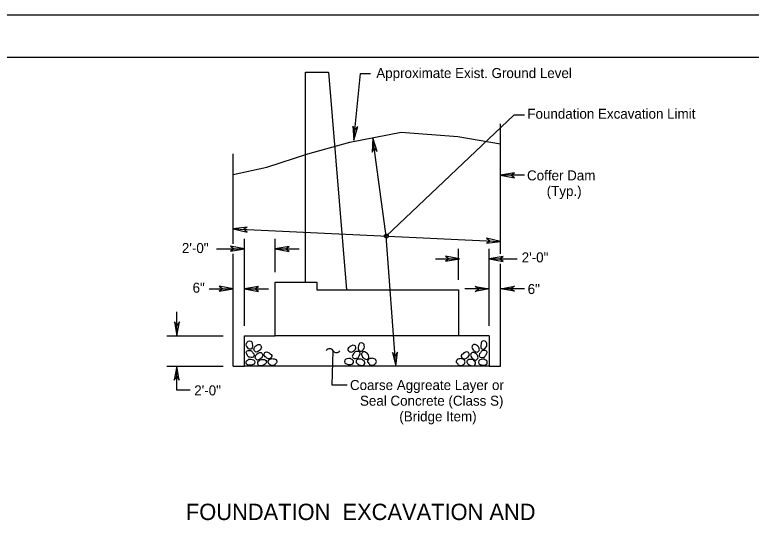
# Model space of a CAD drawing. Extents: x 499999.87 to 500002.82, y 499999.95 to 500001.79.
# Drawn here: x 500000.837 to 500001.562, y 500001.294 to 500001.792 of the extents above; entities that cross this region are included whole.
import ezdxf

# ---------------------------------------------------------------- set-up
doc = ezdxf.new("R2010")
doc.units = 0
doc.layers.add('1', color=7, linetype='Continuous')
doc.layers.add('2', color=7, linetype='Continuous')

msp = doc.modelspace()

# ---------------------------------------------------------------- linework, layer by layer
at = {"layer": '1'}
for p, q in [((499999.86647, 500001.79167), (500002.8248, 500001.79167)), ((500000.03314, 500001.75), (500002.78314, 500001.75))]:
    msp.add_line(p, q, dxfattribs=at)
for points in [[(500001.17093, 500001.66831), (500001.17487, 500001.68176), (500001.17192, 500001.67848), (500001.16995, 500001.68209)], [(500001.18963, 500001.6706), (500001.18898, 500001.6565), (500001.19094, 500001.66043), (500001.1939, 500001.65715)], [(500001.31496, 500001.63386), (500001.32874, 500001.63123), (500001.32513, 500001.63386), (500001.32874, 500001.63615)], [(500001.05217, 500001.58104), (500001.06594, 500001.57776), (500001.06234, 500001.58071), (500001.06594, 500001.58268)], [(500001.31496, 500001.56857), (500001.30118, 500001.57185), (500001.30479, 500001.5689), (500001.30118, 500001.56693)], [(500001.06332, 500001.56135), (500001.04954, 500001.56398), (500001.05315, 500001.56135), (500001.04954, 500001.55906)], [(500001.0935, 500001.56135), (500001.10728, 500001.55873), (500001.10367, 500001.56135), (500001.10728, 500001.56365)], [(500001.27493, 500001.55151), (500001.26115, 500001.55413), (500001.26476, 500001.55151), (500001.26115, 500001.54921)], [(500001.30381, 500001.55151), (500001.31759, 500001.54888), (500001.31398, 500001.55151), (500001.31759, 500001.55381)], [(500001.05217, 500001.52198), (500001.03839, 500001.52461), (500001.04199, 500001.52198), (500001.03839, 500001.51969)], [(500001.06332, 500001.52198), (500001.0771, 500001.51936), (500001.07349, 500001.52198), (500001.0771, 500001.52428)], [(500001.30381, 500001.52198), (500001.29003, 500001.51936), (500001.29364, 500001.52198), (500001.29003, 500001.52428)], [(500001.31496, 500001.52198), (500001.32874, 500001.52461), (500001.32513, 500001.52198), (500001.32874, 500001.51969)], [(500000.99672, 500001.47572), (500000.99934, 500001.4895), (500000.99672, 500001.48589), (500000.99442, 500001.4895)], [(500001.21227, 500001.44587), (500001.21391, 500001.45965), (500001.21161, 500001.45604), (500001.20899, 500001.45932)], [(500000.99672, 500001.44587), (500000.99409, 500001.43209), (500000.99672, 500001.4357), (500000.99902, 500001.43209)]]:
    msp.add_lwpolyline(points, close=True, dxfattribs=at)
at = {"layer": '2'}
for p, q in [((500001.12336, 500001.73524), (500001.146, 500001.73524)), ((500001.12336, 500001.52854), (500001.12336, 500001.73524)), ((500001.146, 500001.73524), (500001.16371, 500001.521)), ((500001.17093, 500001.66831), (500001.17749, 500001.73392)), ((500001.17749, 500001.73392), (500001.18734, 500001.73392)), ((500001.20276, 500001.57382), (500001.32841, 500001.69324)), ((500001.32841, 500001.69324), (500001.33858, 500001.69324)), ((500001.31496, 500001.55643), (500001.31496, 500001.68438)), ((500001.20276, 500001.57382), (500001.18963, 500001.6706)), ((500001.05217, 500001.56627), (500001.05217, 500001.65486)), ((500001.33858, 500001.63386), (500001.31496, 500001.63386)), ((500001.05217, 500001.58104), (500001.31496, 500001.56857)), ((500001.06332, 500001.48556), (500001.06332, 500001.57119)), ((500001.0935, 500001.53839), (500001.0935, 500001.57119)), ((500001.21227, 500001.44587), (500001.20276, 500001.57382)), ((500001.03576, 500001.56135), (500001.06332, 500001.56135)), ((500001.05217, 500001.44587), (500001.05217, 500001.55643)), ((500001.0935, 500001.56135), (500001.11713, 500001.56135)), ((500001.27395, 500001.53084), (500001.27395, 500001.56135)), ((500001.30381, 500001.48556), (500001.30381, 500001.56135)), ((500001.25131, 500001.55151), (500001.27395, 500001.55151)), ((500001.30381, 500001.55151), (500001.33136, 500001.55151)), ((500001.31496, 500001.44587), (500001.31496, 500001.54659)), ((500001.0935, 500001.47572), (500001.0935, 500001.52854)), ((500001.0935, 500001.52854), (500001.13451, 500001.52854)), ((500001.13451, 500001.52854), (500001.13451, 500001.521)), ((500001.02854, 500001.52198), (500001.05217, 500001.52198)), ((500001.06332, 500001.52198), (500001.08694, 500001.52198)), ((500001.13451, 500001.521), (500001.16076, 500001.521)), ((500001.16076, 500001.521), (500001.27395, 500001.521)), ((500001.27395, 500001.521), (500001.27395, 500001.47572)), ((500001.30381, 500001.52198), (500001.28018, 500001.52198)), ((500001.33858, 500001.52198), (500001.31496, 500001.52198)), ((500000.99672, 500001.47572), (500000.99672, 500001.49934)), ((500000.98688, 500001.47572), (500001.04232, 500001.47572)), ((500001.06332, 500001.44587), (500001.06332, 500001.47572)), ((500001.06332, 500001.47572), (500001.0935, 500001.47572)), ((500001.27395, 500001.47572), (500001.0935, 500001.47572)), ((500001.30381, 500001.47572), (500001.27395, 500001.47572)), ((500001.30381, 500001.47572), (500001.30381, 500001.44587)), ((500000.98688, 500001.44587), (500001.04232, 500001.44587)), ((500000.99672, 500001.42224), (500000.99672, 500001.44587)), ((500001.05217, 500001.44587), (500001.06332, 500001.44587)), ((500001.30381, 500001.44587), (500001.06332, 500001.44587)), ((500001.30381, 500001.44587), (500001.31496, 500001.44587)), ((500001.00984, 500001.42224), (500000.99672, 500001.42224))]:
    msp.add_line(p, q, dxfattribs=at)
for points in [[(500001.05217, 500001.63451), (500001.0853, 500001.64173), (500001.12566, 500001.65486), (500001.16699, 500001.66634), (500001.21752, 500001.67618), (500001.27297, 500001.67192), (500001.31496, 500001.6647)], [(500001.15026, 500001.46096), (500001.14928, 500001.42749), (500001.16437, 500001.42749)]]:
    msp.add_lwpolyline(points, dxfattribs=at)
msp.add_circle((500001.20282, 500001.57382), 0.00191, dxfattribs=at)
for centre, radius, start, end in [((500001.14685, 500001.45877), 0.00411, 32.19099, 142.4568), ((500001.15379, 500001.46336), 0.00421, 214.77661, 321.1458)]:
    msp.add_arc(centre, radius, start, end, dxfattribs=at)
for points in [[(500001.06594, 500001.4649), (500001.06726, 500001.46293), (500001.07021, 500001.46293), (500001.07119, 500001.4649), (500001.07087, 500001.46785), (500001.06955, 500001.47047), (500001.06693, 500001.47047), (500001.06529, 500001.46818), (500001.06529, 500001.46555), (500001.06594, 500001.4649)], [(500001.18045, 500001.46293), (500001.17913, 500001.46096), (500001.17618, 500001.46096), (500001.1752, 500001.46293), (500001.17552, 500001.46588), (500001.17684, 500001.4685), (500001.17946, 500001.4685), (500001.1811, 500001.46621), (500001.1811, 500001.46358), (500001.18045, 500001.46293)], [(500001.30085, 500001.4649), (500001.29954, 500001.46293), (500001.29659, 500001.46293), (500001.2956, 500001.4649), (500001.29593, 500001.46785), (500001.29724, 500001.47047), (500001.29987, 500001.47047), (500001.30151, 500001.46818), (500001.30151, 500001.46555), (500001.30085, 500001.4649)], [(500001.06857, 500001.45472), (500001.07087, 500001.4544), (500001.07283, 500001.45669), (500001.07152, 500001.45899), (500001.07054, 500001.4603), (500001.06759, 500001.46129), (500001.06496, 500001.45965), (500001.06594, 500001.45702), (500001.06759, 500001.45472), (500001.06857, 500001.45472)], [(500001.07283, 500001.46358), (500001.07251, 500001.46194), (500001.0748, 500001.45965), (500001.0771, 500001.46063), (500001.07874, 500001.46194), (500001.07972, 500001.46522), (500001.07776, 500001.46719), (500001.07546, 500001.46654), (500001.07349, 500001.4649), (500001.07283, 500001.46358)], [(500001.16864, 500001.45965), (500001.16667, 500001.45997), (500001.16503, 500001.46293), (500001.16667, 500001.46457), (500001.16864, 500001.46588), (500001.17126, 500001.46621), (500001.1729, 500001.46358), (500001.17159, 500001.46161), (500001.16995, 500001.4603), (500001.16864, 500001.45965)], [(500001.29396, 500001.46358), (500001.29429, 500001.46194), (500001.29199, 500001.45965), (500001.2897, 500001.46063), (500001.28806, 500001.46194), (500001.28707, 500001.46522), (500001.28904, 500001.46719), (500001.29134, 500001.46654), (500001.29331, 500001.4649), (500001.29396, 500001.46358)], [(500001.29823, 500001.45472), (500001.29593, 500001.4544), (500001.29396, 500001.45669), (500001.29528, 500001.45899), (500001.29626, 500001.4603), (500001.29921, 500001.46129), (500001.30184, 500001.45965), (500001.30085, 500001.45702), (500001.29921, 500001.45472), (500001.29823, 500001.45472)], [(500001.07415, 500001.45571), (500001.07382, 500001.45407), (500001.07612, 500001.45177), (500001.07841, 500001.45276), (500001.08005, 500001.45407), (500001.08104, 500001.45735), (500001.07907, 500001.45932), (500001.07677, 500001.45866), (500001.0748, 500001.45702), (500001.07415, 500001.45571)], [(500001.08661, 500001.45308), (500001.08858, 500001.45341), (500001.09022, 500001.45636), (500001.08858, 500001.45801), (500001.08661, 500001.45932), (500001.08399, 500001.45965), (500001.08235, 500001.45702), (500001.08366, 500001.45505), (500001.0853, 500001.45374), (500001.08661, 500001.45308)], [(500001.16831, 500001.45276), (500001.16995, 500001.45177), (500001.16995, 500001.44849), (500001.16765, 500001.44751), (500001.16535, 500001.44751), (500001.16207, 500001.44915), (500001.16207, 500001.45177), (500001.16437, 500001.45308), (500001.16699, 500001.45341), (500001.16831, 500001.45276)], [(500001.17356, 500001.45374), (500001.17126, 500001.45341), (500001.16929, 500001.45571), (500001.1706, 500001.45801), (500001.17159, 500001.45932), (500001.17454, 500001.4603), (500001.17717, 500001.45866), (500001.17618, 500001.45604), (500001.17454, 500001.45374), (500001.17356, 500001.45374)], [(500001.18537, 500001.45636), (500001.1857, 500001.45472), (500001.1834, 500001.45243), (500001.1811, 500001.45341), (500001.17946, 500001.45472), (500001.17848, 500001.45801), (500001.18045, 500001.45997), (500001.18274, 500001.45932), (500001.18471, 500001.45768), (500001.18537, 500001.45636)], [(500001.28018, 500001.45308), (500001.27822, 500001.45341), (500001.27657, 500001.45636), (500001.27822, 500001.45801), (500001.28018, 500001.45932), (500001.28281, 500001.45965), (500001.28445, 500001.45702), (500001.28314, 500001.45505), (500001.2815, 500001.45374), (500001.28018, 500001.45308)], [(500001.29265, 500001.45571), (500001.29298, 500001.45407), (500001.29068, 500001.45177), (500001.28839, 500001.45276), (500001.28675, 500001.45407), (500001.28576, 500001.45735), (500001.28773, 500001.45932), (500001.29003, 500001.45866), (500001.29199, 500001.45702), (500001.29265, 500001.45571)], [(500001.06693, 500001.4521), (500001.06529, 500001.45112), (500001.06529, 500001.44783), (500001.06759, 500001.44685), (500001.06988, 500001.44685), (500001.07316, 500001.44849), (500001.07316, 500001.45112), (500001.07087, 500001.45243), (500001.06824, 500001.45276), (500001.06693, 500001.4521)], [(500001.07776, 500001.45112), (500001.07644, 500001.4498), (500001.07743, 500001.44652), (500001.07972, 500001.44619), (500001.08202, 500001.44685), (500001.08465, 500001.44915), (500001.08399, 500001.45177), (500001.08136, 500001.45243), (500001.07874, 500001.4521), (500001.07776, 500001.45112)], [(500001.09383, 500001.44816), (500001.09514, 500001.4498), (500001.0935, 500001.45276), (500001.09154, 500001.45308), (500001.08957, 500001.45308), (500001.08661, 500001.45079), (500001.08727, 500001.44816), (500001.0899, 500001.44652), (500001.09318, 500001.44718), (500001.09383, 500001.44816)], [(500001.18012, 500001.45144), (500001.18143, 500001.45013), (500001.18045, 500001.44685), (500001.17815, 500001.44652), (500001.17585, 500001.44718), (500001.17323, 500001.44948), (500001.17388, 500001.4521), (500001.17651, 500001.45276), (500001.17913, 500001.45243), (500001.18012, 500001.45144)], [(500001.1857, 500001.44849), (500001.18438, 500001.45013), (500001.18602, 500001.45308), (500001.18799, 500001.45341), (500001.18996, 500001.45341), (500001.19291, 500001.45112), (500001.19226, 500001.44849), (500001.18963, 500001.44685), (500001.18635, 500001.44751), (500001.1857, 500001.44849)], [(500001.27297, 500001.44816), (500001.27165, 500001.4498), (500001.27329, 500001.45276), (500001.27526, 500001.45308), (500001.27723, 500001.45308), (500001.28018, 500001.45079), (500001.27953, 500001.44816), (500001.2769, 500001.44652), (500001.27362, 500001.44718), (500001.27297, 500001.44816)], [(500001.28904, 500001.45112), (500001.29035, 500001.4498), (500001.28937, 500001.44652), (500001.28707, 500001.44619), (500001.28478, 500001.44685), (500001.28215, 500001.44915), (500001.28281, 500001.45177), (500001.28543, 500001.45243), (500001.28806, 500001.4521), (500001.28904, 500001.45112)], [(500001.29987, 500001.4521), (500001.30151, 500001.45112), (500001.30151, 500001.44783), (500001.29921, 500001.44685), (500001.29692, 500001.44685), (500001.29364, 500001.44849), (500001.29364, 500001.45112), (500001.29593, 500001.45243), (500001.29856, 500001.45276), (500001.29987, 500001.4521)]]:
    msp.add_spline(points, degree=3, dxfattribs=at)

# ---------------------------------------------------------------- texts
for s, height, p in [('Approximate Exist. Ground Level', 0.0098425, (500001.19291, 500001.72933)), ('Foundation Excavation Limit', 0.0098425, (500001.34154, 500001.6893)), ('Coffer Dam', 0.009843, (500001.34121, 500001.62861)), ('(Typ.)', 0.009843, (500001.36056, 500001.61319)), ('2\'-0"', 0.009843, (500001.00164, 500001.55709)), ('2\'-0"', 0.009843, (500001.33596, 500001.5479)), ('6"', 0.009843, (500001.01214, 500001.51804)), ('6"', 0.009843, (500001.34186, 500001.51673)), ('Coarse Aggreate Layer or', 0.0098425, (500001.16699, 500001.42224)), ('2\'-0"', 0.009843, (500001.01378, 500001.41699)), ('Seal Concrete (Class S)', 0.0098425, (500001.17684, 500001.40682)), ('(Bridge Item)', 0.0098425, (500001.21555, 500001.3914)), ('FOUNDATION  EXCAVATION AND', 0.0160768, (500001.00558, 500001.29429))]:
    msp.add_text(s, height=height, dxfattribs=at).set_placement(p)

doc.saveas('drawing.dxf')
